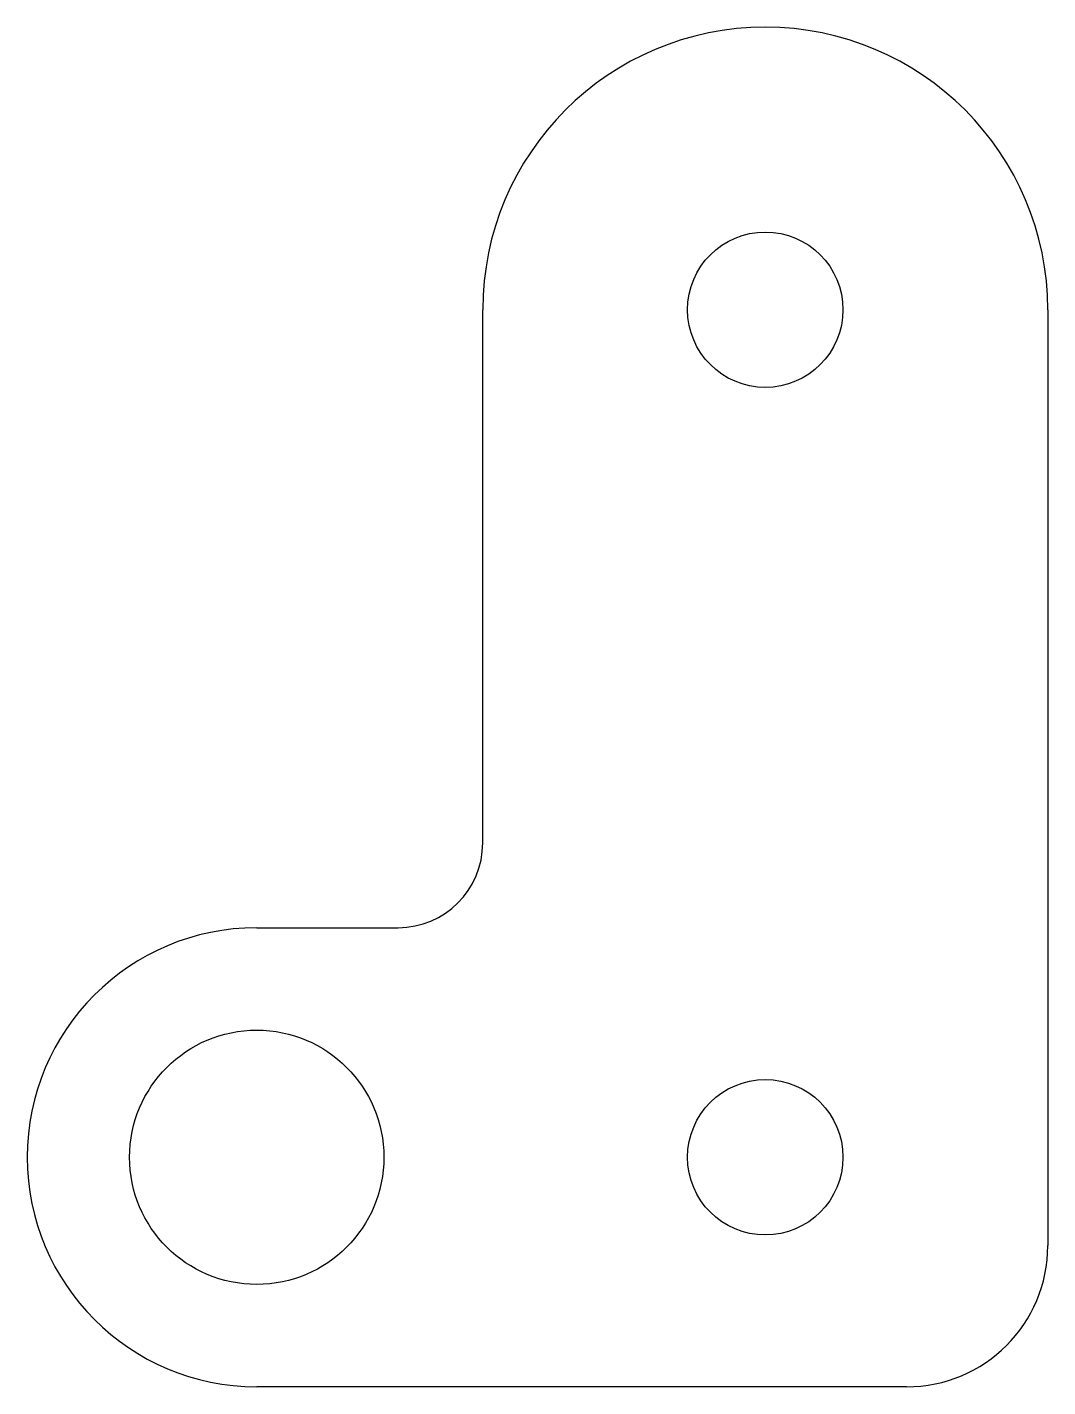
# Model space of a CAD drawing. Header units: millimetres. Extents: x -8.1 to 28, y -8.1 to 40.
import ezdxf

# ---------------------------------------------------------------- set-up
doc = ezdxf.new("R2010")
doc.units = ezdxf.units.MM
doc.layers.get('0').update_dxf_attribs({"lineweight": 25, "true_color": 0xffffff})

msp = doc.modelspace()

# ---------------------------------------------------------------- linework, layer by layer
for p, q in [((18, 40), (18, 40)), ((8, 11.125), (8, 30)), ((28, 30), (28, -3.125)), ((0, 8.125), (5, 8.125)), ((23, -8.125), (0, -8.125))]:
    msp.add_line(p, q)
for centre, radius in [((18, 30), 2.75), ((0, 0), 4.5), ((18, 0), 2.75)]:
    msp.add_circle(centre, radius)
for centre, radius, start, end in [((18, 30), 10, 90, 180), ((18, 30), 10, 0, 90), ((5, 11.125), 3, 270, 0), ((0, 0), 8.125, 90, 270), ((23, -3.125), 5, 270, 0)]:
    msp.add_arc(centre, radius, start, end)

doc.saveas('drawing.dxf')
